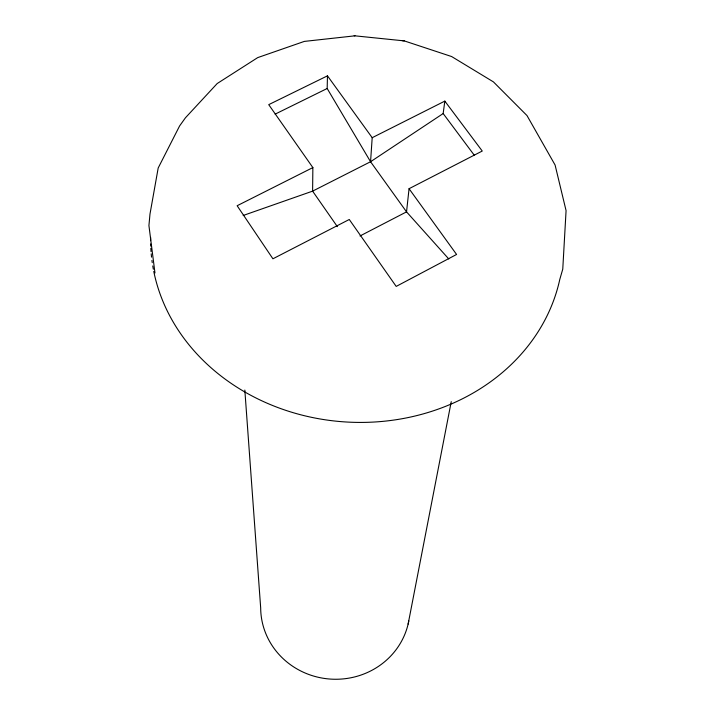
<?xml version="1.0" encoding="UTF-8"?>
<svg xmlns="http://www.w3.org/2000/svg" width="715" height="715" viewBox="0 0 715 715"><rect width="100%" height="100%" fill="white"/><g stroke="black" fill="none" stroke-linecap="round" stroke-linejoin="round"><path stroke-width="1.07" d="M448.779 258.964L406.54 211.863L370.558 161.733L372.193 137.7L327.47 75.835L268.724 104.649L312.866 167.587L312.607 191.137L337.355 226.646M372.193 137.7L444.828 101.11L443.166 113.551L370.558 161.733L327.175 88.499L327.47 75.835M444.828 101.11L482.25 151.035L409.06 188.706L406.54 211.863L360.02 235.968M408.122 624.106L451.245 401.651M370.558 161.733L312.607 191.137L243.172 215.483M312.866 167.587L237.139 205.732L272.916 258.794L349.269 219.487L396.199 286.411L456.581 254.46L409.06 188.706M275.123 114.141L327.175 88.499M354.998 35.822L304.322 41.407L257.713 57.611L217.19 83.539L185.426 117.814L179.59 125.965L158.194 167.98L149.98 214.089L148.926 225.547L154.967 272.951M354.157 35.75L404.252 40.889L451.63 56.548L493.43 81.894L527 115.571L555.09 165.013L566.074 210.621L562.768 269.108L559.782 279.449A206.465 179.108 3.4 0 1 355.784 422.377A206.465 179.108 3.4 0 1 153.77 271.432M402.304 40.675L404.252 40.889M443.166 113.551L474.179 155.101M244.834 390.077L260.68 607.911A74.655 71.259 3.4 0 0 328.9 678.964A74.655 71.259 3.4 0 0 408.801 620.897M153.341 269.242A206.465 179.108 3.4 0 1 152.76 265.953M152.241 262.646A206.465 179.108 3.4 0 1 151.938 260.448M151.544 257.141A206.465 179.108 3.4 0 1 151.214 253.834M151.035 251.626A206.465 179.108 3.4 0 1 150.829 248.328M150.731 246.13A206.465 179.108 3.4 0 1 150.659 243.94M150.615 240.669A206.465 179.108 3.4 0 1 150.642 237.407"/></g></svg>
